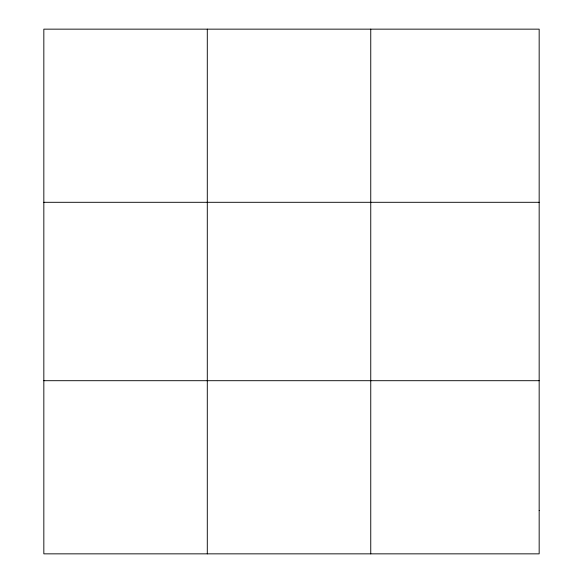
<?xml version="1.0" encoding="UTF-8"?>
<svg xmlns="http://www.w3.org/2000/svg" width="583" height="583" viewBox="0 0 583 583"><rect width="100%" height="100%" fill="white"/><g stroke="black" fill="none" stroke-linecap="round" stroke-linejoin="round"><path stroke-width="0.87" d="M207.293 29.15L207.293 553.85M370.752 29.15L370.752 553.85M43.834 202.301L539.166 202.301M43.834 380.699L539.166 380.699M539.166 510.562L539.166 553.85L43.834 553.85L43.834 29.15L539.166 29.15L539.166 510.562"/></g></svg>
